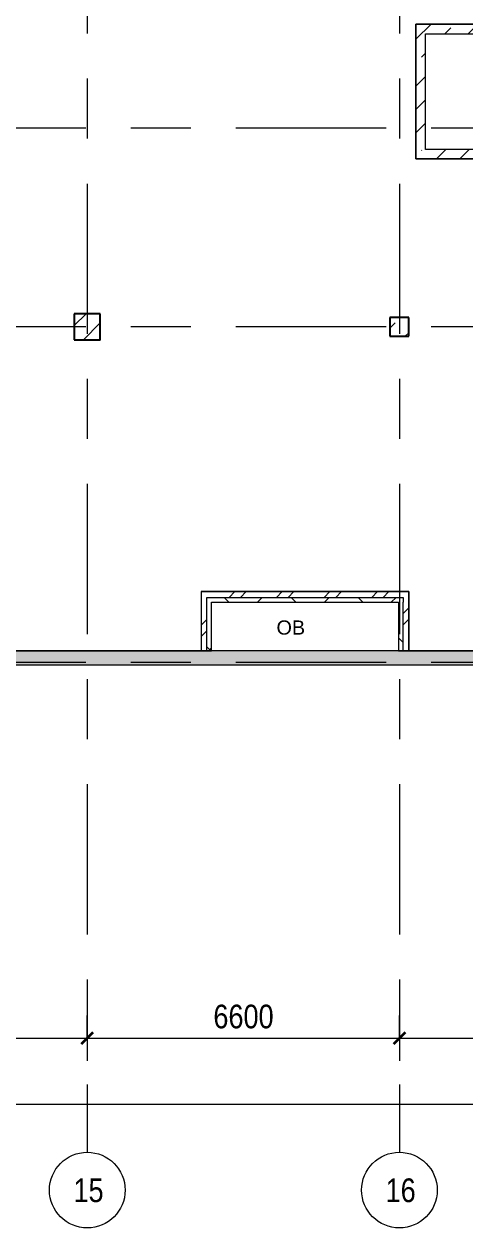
# Model space of a CAD drawing. Header units: millimetres. Extents: x 48966 to 155647, y -43515 to 30475.
# Drawn here: x 127595 to 136917, y -43338 to -17880 of the extents above; entities that cross this region are included whole.
import ezdxf

# ---------------------------------------------------------------- set-up
doc = ezdxf.new("R2010")
doc.units = ezdxf.units.MM
doc.linetypes.add('Осевые', pattern=[6350, 1270, -952.5, 3175, -952.5])
for name, color, linetype, lineweight in [('Колонны', 7, 'Continuous', 9), ('Колонны-1', 7, 'Continuous', 25), ('Общие ребра', 7, 'Continuous', 9), ('Оси', 7, 'Continuous', 9), ('Оси-1', 7, 'Continuous', 18), ('Оси-2', 7, 'Осевые', 9), ('Размеры', 7, 'Continuous', 9), ('Размеры-200', 7, 'Continuous', 9), ('Стены', 7, 'Continuous', 9), ('Стены-1', 7, 'Continuous', 18), ('Текстовые примечания', 7, 'Continuous', 9), ('Штриховка разреза-2', 7, 'Continuous', 9)]:
    doc.layers.add(name, color=color, linetype=linetype, lineweight=lineweight)
doc.layers.add('Перекрытия-1', color=7, linetype='Continuous', lineweight=9, true_color=0xffffff)
doc.styles.add('Arial Narrow', font='Arial Narrow.ttf', dxfattribs={"height": 500})
doc.styles.add('Arial_2', font='Arial.ttf', dxfattribs={"height": 300})
doc.dimstyles.new('Диагональ_-_2_5_мм_Arial_narrow', dxfattribs={"dimscale": 304.8, "dimtxt": 511.715487, "dimasz": 0.787402, "dimexe": 1.574803, "dimexo": 0.0625, "dimgap": 0.19685, "dimtad": 1, "dimdec": 0, "dimzin": 0, "dimdsep": 46, "dimtxsty": 'Arial Narrow', "dimblk1": 'OBLIQUE', "dimblk2": 'OBLIQUE', "dimsah": 1, "dimcen": 0.09, "dimdle": 1.574803, "dimazin": 0, "dimtfac": 1, "dimtdec": 4, "dimtix": 1, "dimtmove": 0, "dimatfit": 3, "dimfxl": 1.574803, "dimfxlon": 1, "dimtvp": 1, "dimtolj": 1, "dimtzin": 0, "dimarcsym": 2})
doc.dimstyles.new('Диагональ_-_2_5_мм_Arial_narrow_1', dxfattribs={"dimscale": 304.8, "dimtxt": 511.715487, "dimasz": 0.787402, "dimexe": 1.574803, "dimexo": 0.0625, "dimgap": 0.19685, "dimtad": 1, "dimdec": 0, "dimzin": 0, "dimdsep": 46, "dimtxsty": 'Arial Narrow', "dimblk1": 'OBLIQUE', "dimblk2": 'OBLIQUE', "dimsah": 1, "dimcen": 0.09, "dimdle": 1.574803, "dimazin": 0, "dimtfac": 1, "dimtdec": 4, "dimtix": 1, "dimtmove": 1, "dimatfit": 3, "dimfxl": 1.574803, "dimfxlon": 1, "dimtvp": 1, "dimtolj": 1, "dimtzin": 0, "dimarcsym": 2})
pattern_1 = [(45, (0, 0), (-502.8943, 502.8943), []), (45, (0, 762), (-502.8943, 502.8943), [])]
pattern_2 = [(45, (0, 0), (-707.107, 707.107), []), (135, (0, 0), (-707.107, -707.107), [])]

# ---------------------------------------------------------------- blocks, each defined once
blk = doc.blocks.new('Стена монолитная - Стена монолитная-463893-План -2-го этажа на отм_ -16_650')
at = {"layer": 'Штриховка разреза-2'}
h = blk.add_hatch(dxfattribs=at)
h.set_pattern_fill('FP_1', color=256, style=0, pattern_type=2)
h.set_pattern_definition([(45, (0, 0), (-493.914, 493.914), []), (45, (493.9, 0), (-493.914, 493.914), [873.125, -174.625, 6.706, -167.919])])
h.paths.add_polyline_path([(150600, -31683), (149464, -28563), (149198, -28563), (139688, -2433), (139941, -2341), (136417, 7342), (136164, 7250), (133890, 13496), (133761, 13880), (133620, 14260), (133469, 14636), (133308, 15008), (133136, 15375), (132955, 15737), (132763, 16094), (132561, 16445), (132349, 16791), (132128, 17130), (131898, 17463), (131658, 17790), (131409, 18109), (131152, 18422), (131331, 18601), (131027, 18974), (130714, 19339), (130392, 19695), (130060, 20042), (129718, 20381), (129368, 20710), (129010, 21030), (128643, 21341), (128268, 21641), (127872, 21941), (127495, 22212), (127097, 22482), (126692, 22741), (126280, 22989), (125863, 23226), (125438, 23452), (125009, 23667), (124573, 23871), (124132, 24062), (123687, 24242), (120934, 25332), (120559, 25419), (120508, 25147), (120076, 25222), (119643, 25287), (119208, 25342), (118772, 25387), (118335, 25422), (117898, 25447), (117460, 25462), (117022, 25467), (109837, 25467), (109837, 25717), (100342, 25717), (100342, 25467), (61832, 25467), (61593, 25461), (61356, 25442), (61120, 25411), (60883, 25367), (60654, 25312), (60426, 25244), (60201, 25165), (59981, 25074), (59766, 24971), (59557, 24858), (59354, 24733), (59157, 24598), (58968, 24453), (58787, 24298), (58614, 24134), (58450, 23962), (58296, 23781), (58151, 23592), (58016, 23395), (57891, 23192), (57778, 22983), (57675, 22768), (57584, 22548), (57497, 22297), (57437, 22095), (57381, 21863), (57338, 21629), (57307, 21393), (57288, 21155), (57282, 20917), (57282, 20357), (57032, 20357), (57032, 15267), (57282, 15267), (57282, 13317), (57132, 13317), (57132, 5867), (57032, 5867), (57032, 2617), (57242, 2617), (57242, -43), (57032, -43), (57032, -2533), (57282, -2533), (57282, -21043), (57032, -21043), (57032, -21693), (57038, -21931), (57055, -22169), (57085, -22406), (57126, -22641), (57178, -22873), (57242, -23103), (57317, -23329), (57404, -23551), (57501, -23769), (57608, -23982), (57727, -24189), (57855, -24390), (57993, -24584), (58140, -24772), (58297, -24952), (58462, -25124), (58635, -25287), (58817, -25442), (59005, -25588), (59201, -25724), (59403, -25850), (59612, -25967), (59825, -26073), (59937, -25832), (60094, -25902), (60254, -25966), (60439, -26030), (74496, -30679), (74908, -30809), (75323, -30927), (75742, -31032), (76163, -31126), (76587, -31207), (77013, -31276), (77441, -31333), (77870, -31377), (77877, -31303), (78352, -31335), (78347, -31413), (78661, -31429), (78953, -31435), (79257, -31433), (91782, -31433), (91782, -31683), (108582, -31683), (108582, -31433), (142682, -31433), (142682, -31583), (144482, -31583), (144482, -31683)], flags=0)
h.paths.add_polyline_path([(150172, -31383), (143082, -31383), (143082, -31133), (108282, -31133), (108282, -31383), (92082, -31383), (92082, -31133), (79253, -31133), (78960, -31135), (78666, -31129), (78671, -31055), (77604, -30984), (77598, -31049), (77256, -31007), (76915, -30958), (76572, -30900), (76170, -30821), (75771, -30731), (75374, -30630), (74981, -30518), (74591, -30395), (60511, -25738), (60327, -25672), (60146, -25598), (59969, -25514), (59797, -25423), (59684, -25665), (59492, -25554), (59306, -25433), (59126, -25304), (58953, -25165), (58786, -25019), (58627, -24864), (58476, -24702), (58293, -24483), (58254, -24433), (58122, -24249), (57999, -24059), (57885, -23863), (57782, -23662), (57689, -23456), (57606, -23245), (57534, -23031), (57472, -22813), (57422, -22592), (57382, -22369), (57354, -22145), (57337, -21919), (57332, -21612), (57332, -21343), (57582, -21343), (57582, -2233), (57332, -2233), (57332, -343), (57542, -343), (57542, 2917), (57332, 2917), (57332, 13017), (57582, 13017), (57582, 15567), (57332, 15567), (57332, 20057), (57582, 20057), (57582, 20917), (57588, 21147), (57607, 21377), (57638, 21605), (57681, 21831), (57737, 22054), (57804, 22274), (57883, 22490), (57974, 22702), (58077, 22908), (58190, 23108), (58314, 23302), (58448, 23489), (58592, 23669), (58746, 23840), (58909, 24003), (59080, 24156), (59260, 24301), (59447, 24435), (59641, 24559), (59841, 24672), (60047, 24774), (60259, 24865), (60475, 24945), (60695, 25012), (60918, 25068), (61144, 25111), (61372, 25142), (61602, 25161), (61832, 25167), (100642, 25167), (100642, 25417), (109537, 25417), (109537, 25167), (117027, 25167), (117429, 25163), (117830, 25150), (118231, 25129), (118752, 25089), (118852, 25079), (119297, 25030), (119468, 25010), (119776, 24967), (120083, 24920), (120472, 24852), (123521, 23985), (123942, 23816), (124376, 23630), (124772, 23448), (125179, 23248), (125581, 23038), (125978, 22818), (126369, 22587), (126754, 22347), (127133, 22097), (127505, 21837), (127870, 21568), (128229, 21290), (128580, 21003), (128955, 20679), (129260, 20402), (129589, 20089), (129967, 19707), (130024, 19647), (130334, 19313), (130636, 18972), (130928, 18623), (130720, 18462), (131013, 18079), (131297, 17688), (131570, 17291), (131835, 16887), (132089, 16477), (132333, 16061), (132572, 15629), (132791, 15211), (133005, 14778), (133208, 14341), (133400, 13898), (133581, 13451), (133752, 12999), (135984, 6866), (136237, 6958), (139557, -2162), (139351, -2237), (145045, -17883), (145067, -17883), (145067, -17943), (149042, -28863), (149254, -28863), (150061, -31080)], flags=0)
at = {"layer": 'Стены-1'}
for p, q in [((142782, -31133), (123082, -31133)), ((108582, -31433), (142682, -31433))]:
    blk.add_line(p, q, dxfattribs=at)
blk = doc.blocks.new('Колона монолитная47 - Колона монолитная-479419-План -2-го этажа на отм_ -16_650')
at = {"layer": 'Колонны'}
h = blk.add_hatch(dxfattribs=at)
h.set_pattern_fill('FP_28', color=256, style=0, pattern_type=2)
h.set_pattern_definition([(45, (-57000, 0), (-493.914, 493.914), []), (45, (-56506.1, 0), (-493.914, 493.914), [873.125, -174.625, 6.706, -167.919])])
h.paths.add_polyline_path([(72207, -24558), (72207, -24008), (71657, -24008), (71657, -24558)], flags=0)
at = {"layer": 'Колонны-1'}
for p, q in [((72207, -24008), (71657, -24008)), ((71657, -24008), (71657, -24558)), ((72207, -24558), (72207, -24008)), ((71657, -24558), (72207, -24558))]:
    blk.add_line(p, q, dxfattribs=at)
blk = doc.blocks.new('Колона монолитная48 - Колона монолитная-479488-План -2-го этажа на отм_ -16_650')
at = {"layer": 'Колонны'}
h = blk.add_hatch(dxfattribs=at)
h.set_pattern_fill('FP_29', color=256, style=0, pattern_type=2)
h.set_pattern_definition([(45, (-72000, 0), (-493.914, 493.914), []), (45, (-71506.1, 0), (-493.914, 493.914), [873.125, -174.625, 6.706, -167.919])])
h.paths.add_polyline_path([(63732, -24483), (63732, -24083), (63332, -24083), (63332, -24483)], flags=0)
at = {"layer": 'Колонны-1'}
for p, q in [((63732, -24083), (63332, -24083)), ((63332, -24083), (63332, -24483)), ((63732, -24483), (63732, -24083)), ((63332, -24483), (63732, -24483))]:
    blk.add_line(p, q, dxfattribs=at)
blk = doc.blocks.new('Стена внутренняя13 - Стена внутренняя-484169-План -2-го этажа на отм_ -16_650')
at = {"layer": 'Штриховка разреза-2'}
h = blk.add_hatch(dxfattribs=at)
h.set_pattern_fill('FP_31', color=256, style=0, pattern_type=2)
h.set_pattern_definition([(45, (-4150.3, 1794.4), (-493.914, 493.914), []), (45, (-3656.4, 1794.4), (-493.914, 493.914), [873.125, -174.625, 6.706, -167.919])])
h.paths.add_polyline_path([(131731, -18939), (135531, -18939), (135531, -16089), (131731, -16089)], flags=0)
h.paths.add_polyline_path([(131931, -18739), (131931, -16289), (133531, -16289), (133531, -18739)], flags=0)
h.paths.add_polyline_path([(135331, -18739), (133731, -18739), (133731, -16289), (135331, -16289)], flags=0)
at = {"layer": 'Стены-1'}
for p, q in [((135531, -16089), (131731, -16089)), ((131731, -16089), (131731, -18939)), ((131931, -18739), (131931, -16289)), ((131931, -16289), (133531, -16289)), ((133531, -16289), (133531, -18739)), ((133731, -18739), (133731, -16289)), ((133731, -16289), (135331, -16289)), ((135331, -16289), (135331, -18739)), ((135531, -18939), (135531, -16089)), ((133531, -18739), (131931, -18739)), ((135331, -18739), (133731, -18739)), ((131731, -18939), (135531, -18939))]:
    blk.add_line(p, q, dxfattribs=at)
blk = doc.blocks.new('Ось сетки - По умолчанию 2-349628-План -2-го этажа на отм_ -16_650')
at = {"layer": 'Оси-1'}
blk.add_circle((0, 0), 4, dxfattribs=at)
blk = doc.blocks.new('DIMBLOCK13-План -2-го этажа на отм_ -16_650')
at = {"layer": 'Размеры-200', "lineweight": 35, "transparency": 16777216}
for points in [[(122932, -39324), (123052, -39204), (122812, -39444)], [(128932, -39324), (129052, -39204), (128812, -39444)]]:
    blk.add_hatch(color=256, dxfattribs=at).paths.add_polyline_path(points, flags=0)
at = {"layer": 'Размеры-200', "transparency": 16777216}
for p, q in [((122932, -38844), (122932, -39804)), ((122932, -39324), (122932, -38844)), ((128932, -38844), (128932, -39804)), ((128932, -39324), (128932, -38844)), ((122932, -39324), (128932, -39324))]:
    blk.add_line(p, q, dxfattribs=at)
at = {"layer": 'Размеры-200', "lineweight": 35, "transparency": 16777216}
for p, q in [((123052, -39204), (122812, -39444)), ((122932, -39324), (123052, -39204)), ((129052, -39204), (128812, -39444)), ((128932, -39324), (129052, -39204)), ((122812, -39444), (122932, -39324)), ((128812, -39444), (128932, -39324))]:
    blk.add_line(p, q, dxfattribs=at)
at = {"layer": 'Размеры-200', "color": 0, "transparency": 16777216, "insert": (125298, -38617), "char_height": 500, "width": 1520.53, "attachment_point": 1, "line_spacing_factor": 0.974696, "style": 'Arial Narrow'}
blk.add_mtext('6000', dxfattribs=at)
blk = doc.blocks.new('_Oblique')
at = {"color": 0, "linetype": 'ByBlock', "lineweight": -2}
blk.add_line((-0.5, -0.5), (0.5, 0.5), dxfattribs=at)
blk = doc.blocks.new('DIMBLOCK14-План -2-го этажа на отм_ -16_650')
at = {"layer": 'Размеры-200', "lineweight": 35, "transparency": 16777216}
for points in [[(128932, -39324), (129052, -39204), (128812, -39444)], [(135532, -39324), (135652, -39204), (135412, -39444)]]:
    blk.add_hatch(color=256, dxfattribs=at).paths.add_polyline_path(points, flags=0)
at = {"layer": 'Размеры-200', "transparency": 16777216}
for p, q in [((128932, -38844), (128932, -39804)), ((128932, -39324), (128932, -38844)), ((135532, -38844), (135532, -39804)), ((135532, -39324), (135532, -38844)), ((128932, -39324), (135532, -39324))]:
    blk.add_line(p, q, dxfattribs=at)
at = {"layer": 'Размеры-200', "lineweight": 35, "transparency": 16777216}
for p, q in [((129052, -39204), (128812, -39444)), ((128932, -39324), (129052, -39204)), ((135652, -39204), (135412, -39444)), ((135532, -39324), (135652, -39204)), ((128812, -39444), (128932, -39324)), ((135412, -39444), (135532, -39324))]:
    blk.add_line(p, q, dxfattribs=at)
at = {"layer": 'Размеры-200', "color": 0, "transparency": 16777216, "insert": (131598, -38617), "char_height": 500, "width": 1520.53, "attachment_point": 1, "line_spacing_factor": 0.974696, "style": 'Arial Narrow'}
blk.add_mtext('6600', dxfattribs=at)
blk = doc.blocks.new('DIMBLOCK15-План -2-го этажа на отм_ -16_650')
at = {"layer": 'Размеры-200', "lineweight": 35, "transparency": 16777216}
for points in [[(135532, -39324), (135652, -39204), (135412, -39444)], [(141532, -39324), (141652, -39204), (141412, -39444)]]:
    blk.add_hatch(color=256, dxfattribs=at).paths.add_polyline_path(points, flags=0)
at = {"layer": 'Размеры-200', "transparency": 16777216}
for p, q in [((135532, -38844), (135532, -39804)), ((135532, -39324), (135532, -38844)), ((141532, -38844), (141532, -39804)), ((141532, -39324), (141532, -38844)), ((135532, -39324), (141532, -39324))]:
    blk.add_line(p, q, dxfattribs=at)
at = {"layer": 'Размеры-200', "lineweight": 35, "transparency": 16777216}
for p, q in [((135652, -39204), (135412, -39444)), ((135532, -39324), (135652, -39204)), ((141652, -39204), (141412, -39444)), ((141532, -39324), (141652, -39204)), ((135412, -39444), (135532, -39324)), ((141412, -39444), (141532, -39324))]:
    blk.add_line(p, q, dxfattribs=at)
at = {"layer": 'Размеры-200', "color": 0, "transparency": 16777216, "insert": (137898, -38617), "char_height": 500, "width": 1520.53, "attachment_point": 1, "line_spacing_factor": 0.974696, "style": 'Arial Narrow'}
blk.add_mtext('6000', dxfattribs=at)
blk = doc.blocks.new('DIMBLOCK31-План -2-го этажа на отм_ -16_650')
at = {"layer": 'Размеры-200', "lineweight": 35, "transparency": 16777216}
for points in [[(57332, -40724), (57452, -40604), (57212, -40844)], [(150172, -40724), (150292, -40604), (150052, -40844)]]:
    blk.add_hatch(color=256, dxfattribs=at).paths.add_polyline_path(points, flags=0)
at = {"layer": 'Размеры-200', "transparency": 16777216}
for p, q in [((57332, -40244), (57332, -41204)), ((57332, -40724), (57332, -40244)), ((150172, -40244), (150172, -41204)), ((150172, -40724), (150172, -40244)), ((56852, -40724), (150652, -40724)), ((102333, -40724), (104317, -40724)), ((104317, -40724), (103752, -40724))]:
    blk.add_line(p, q, dxfattribs=at)
at = {"layer": 'Размеры-200', "lineweight": 35, "transparency": 16777216}
for p, q in [((57452, -40604), (57212, -40844)), ((57212, -40844), (57332, -40724)), ((57332, -40724), (57452, -40604)), ((150292, -40604), (150052, -40844)), ((150052, -40844), (150172, -40724)), ((150172, -40724), (150292, -40604))]:
    blk.add_line(p, q, dxfattribs=at)
at = {"layer": 'Размеры-200', "color": 0, "transparency": 16777216, "insert": (102333, -40017), "char_height": 500, "width": 1900.66, "attachment_point": 1, "line_spacing_factor": 0.974696, "style": 'Arial Narrow'}
blk.add_mtext('92840', dxfattribs=at)

msp = doc.modelspace()

# ---------------------------------------------------------------- hatches: boundary and pattern name
at = {"layer": 'Штриховка разреза-2'}
h = msp.add_hatch(dxfattribs=at)
h.set_pattern_fill('FP_54', color=256, style=0, pattern_type=2)
h.set_pattern_definition(pattern_1)
h.paths.add_polyline_path([(135611.6, -30002.9), (135731.6, -30002.9), (135731.6, -29882.9), (131341.6, -29882.9), (131341.6, -30002.9), (134534.9, -30002.9)], flags=0)
h = msp.add_hatch(dxfattribs=at)
h.set_pattern_fill('FP_54', color=256, style=0, pattern_type=2)
h.set_pattern_definition(pattern_1)
h.paths.add_polyline_path([(131461.6, -31132.9), (131461.6, -30002.9), (131341.6, -30002.9), (131341.6, -31132.9)], flags=0)
h = msp.add_hatch(dxfattribs=at)
h.set_pattern_fill('FP_55', color=256, style=0, pattern_type=2)
h.set_pattern_definition(pattern_2)
h.paths.add_polyline_path([(135511.6, -30102.9), (135611.6, -30102.9), (135611.6, -30002.9), (131461.6, -30002.9), (131461.6, -30102.9), (134534.9, -30102.9)], flags=0)
h = msp.add_hatch(dxfattribs=at)
h.set_pattern_fill('FP_54', color=256, style=0, pattern_type=2)
h.set_pattern_definition(pattern_1)
h.paths.add_polyline_path([(135611.6, -31132.9), (135731.6, -31132.9), (135731.6, -30002.9), (135611.6, -30002.9), (135611.6, -31079.8)], flags=0)
h = msp.add_hatch(dxfattribs=at)
h.set_pattern_fill('FP_55', color=256, style=0, pattern_type=2)
h.set_pattern_definition(pattern_2)
h.paths.add_polyline_path([(131561.6, -31132.9), (131561.6, -30102.9), (131461.6, -30102.9), (131461.6, -31132.9)], flags=0)
h = msp.add_hatch(dxfattribs=at)
h.set_pattern_fill('FP_55', color=256, style=0, pattern_type=2)
h.set_pattern_definition(pattern_2)
h.paths.add_polyline_path([(135611.6, -31132.9), (135611.6, -30102.9), (135511.6, -30102.9), (135511.6, -31132.9)], flags=0)

# ---------------------------------------------------------------- linework, layer by layer
at = {"layer": 'Общие ребра'}
for p, q in [((131461.6, -30002.9), (135611.6, -30002.9)), ((131461.6, -30102.9), (131461.6, -30002.9)), ((135611.6, -30002.9), (135611.6, -30102.9)), ((131461.6, -31132.9), (131461.6, -30102.9)), ((135611.6, -31132.9), (135611.6, -30102.9))]:
    msp.add_line(p, q, dxfattribs=at)
at = {"layer": 'Оси-2'}
for p, q in [((128931.6, 25417.1), (128931.6, -41737.8)), ((135531.6, 25417.1), (135531.6, -41737.8)), ((150171.6, -20082.9), (50565.6, -20082.9)), ((150171.6, -24282.9), (50565.6, -24282.9)), ((150171.6, -31382.9), (50565.6, -31382.9))]:
    msp.add_line(p, q, dxfattribs=at)
at = {"layer": 'Перекрытия-1'}
for p, q in [((135881.6, -20732.9), (135881.6, -17882.9)), ((135881.6, -17882.9), (144896.6, -17882.9)), ((137881.6, -20732.9), (135881.6, -20732.9)), ((128656.6, -24557.9), (128656.6, -24007.9)), ((128656.6, -24007.9), (129206.6, -24007.9)), ((129206.6, -24007.9), (129206.6, -24557.9)), ((135331.6, -24482.9), (135331.6, -24082.9)), ((135331.6, -24082.9), (135731.6, -24082.9)), ((135731.6, -24082.9), (135731.6, -24482.9)), ((129206.6, -24557.9), (128656.6, -24557.9)), ((135731.6, -24482.9), (135331.6, -24482.9)), ((131351.6, -29882.9), (135731.6, -29882.9)), ((135731.6, -29882.9), (135731.6, -31132.9)), ((123081.6, -31132.9), (131351.6, -31132.9)), ((135731.6, -31132.9), (139181.6, -31132.9))]:
    msp.add_line(p, q, dxfattribs=at)
at = {"layer": 'Стены-1'}
for p, q in [((129206.6, -24007.9), (129206.6, -24557.9)), ((129208.6, -24559.9), (129208.6, -24007.9)), ((129206.6, -24559.9), (129208.6, -24559.9)), ((135731.6, -29882.9), (131341.6, -29882.9)), ((131341.6, -29882.9), (131341.6, -30002.9)), ((131341.6, -30002.9), (131341.6, -30102.9)), ((135731.6, -30002.9), (135731.6, -29882.9)), ((135731.6, -30102.9), (135731.6, -30002.9)), ((131341.6, -30102.9), (131341.6, -31132.9)), ((131561.6, -30102.9), (135511.6, -30102.9)), ((131561.6, -31132.9), (131561.6, -30102.9)), ((135511.6, -30102.9), (135511.6, -31132.9)), ((135731.6, -31132.9), (135731.6, -30102.9)), ((131341.6, -31132.9), (131561.6, -31132.9)), ((135511.6, -31132.9), (135731.6, -31132.9))]:
    msp.add_line(p, q, dxfattribs=at)

# ---------------------------------------------------------------- block references
at = {"layer": 'Колонны'}
for name, p in [('Колона монолитная47 - Колона монолитная-479419-План -2-го этажа на отм_ -16_650', (57000, 0)), ('Колона монолитная48 - Колона монолитная-479488-План -2-го этажа на отм_ -16_650', (72000, 0))]:
    msp.add_blockref(name, p, dxfattribs=at)
at = {"layer": 'Оси-1', "xscale": 199.9999999999999, "yscale": 199.9999999999999, "zscale": 199.9999999999999, "rotation": 180}
for p in [(128931.6, -42537.8), (135531.6, -42537.8)]:
    msp.add_blockref('Ось сетки - По умолчанию 2-349628-План -2-го этажа на отм_ -16_650', p, dxfattribs=at)
at = {"layer": 'Стены'}
for name, p in [('Стена монолитная - Стена монолитная-463893-План -2-го этажа на отм_ -16_650', (0, 0)), ('Стена внутренняя13 - Стена внутренняя-484169-План -2-го этажа на отм_ -16_650', (4150.3, -1794.4))]:
    msp.add_blockref(name, p, dxfattribs=at)

# ---------------------------------------------------------------- texts
at = {"layer": 'Оси', "char_height": 500, "width": 769.62, "attachment_point": 1, "style": 'Arial Narrow'}
for s, insert in [('15', (128639.4, -42291.7)), ('16', (135239.4, -42291.7))]:
    msp.add_mtext(s, dxfattribs=dict(at, insert=insert))
at = {"layer": 'Текстовые примечания', "insert": (132932.6, -30491.5), "char_height": 300, "width": 737.552, "attachment_point": 1, "style": 'Arial_2'}
msp.add_mtext('ОВ', dxfattribs=at)

# ---------------------------------------------------------------- dimensions: what is measured, and where the dimension line sits
at = {"layer": 'Размеры'}
for base, p1, p2, override, picture, middle in [((128931.6, -39323.6), (122931.6, -38843.6), (128931.6, -38843.6), {"dimpost": '<>', "dimfxl": 6000}, 'DIMBLOCK13-План -2-го этажа на отм_ -16_650', (125931.6, -39008.3)), ((135531.6, -39323.6), (128931.6, -38843.6), (135531.6, -38843.6), {"dimpost": '<>', "dimfxl": 6600}, 'DIMBLOCK14-План -2-го этажа на отм_ -16_650', (132231.6, -39008.3)), ((141531.6, -39323.6), (135531.6, -38843.6), (141531.6, -38843.6), {"dimpost": '<>', "dimfxl": 6000}, 'DIMBLOCK15-План -2-го этажа на отм_ -16_650', (138531.6, -39008.3))]:
    dim = msp.add_linear_dim(base=base, p1=p1, p2=p2, dimstyle='Диагональ_-_2_5_мм_Arial_narrow', override=override, dxfattribs=at)
    dim.commit()
    dim.dimension.update_dxf_attribs({"geometry": picture, "text_midpoint": middle})
dim = msp.add_linear_dim(base=(150171.6, -40723.6), p1=(57331.6, -40243.6), p2=(150171.6, -40243.6), dimstyle='Диагональ_-_2_5_мм_Arial_narrow_1', override={"dimpost": '<>', "dimfxl": 92840}, dxfattribs=at)
dim.commit()
dim.dimension.update_dxf_attribs({"geometry": 'DIMBLOCK31-План -2-го этажа на отм_ -16_650', "text_midpoint": (103283.3, -40350.8), "dimtype": 160})

doc.saveas('drawing.dxf')
